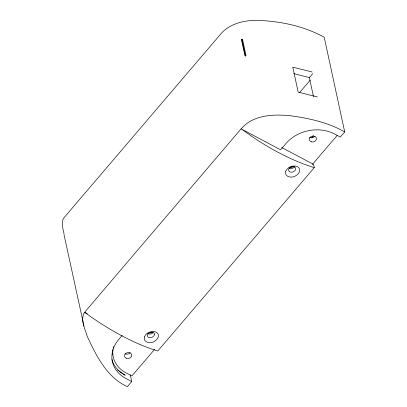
<?xml version="1.0" encoding="UTF-8"?>
<svg xmlns="http://www.w3.org/2000/svg" width="407" height="407" viewBox="0 0 407 407"><rect width="100%" height="100%" fill="white"/><g stroke="black" fill="none" stroke-linecap="round" stroke-linejoin="round"><path stroke-width="0.61" d="M245.518 56.227L241.982 39.866L242.521 39.235L246.057 55.596L244.953 55.932L241.417 39.565L242.521 39.235M313.466 96.561L309.366 77.6L312.754 73.631M299.659 92.501L310.256 80.087M122.186 335.465L118.696 339.56A34.926 27.966 -12.2 0 0 125.87 378.459L131.731 381.557L127.381 386.65C106.893 377.513 96.291 355.723 87.266 336.467C85.236 329.075 79.843 319.739 84.59 312.296L241.117 128.856C253.23 114.693 273.677 114.006 290.837 115.791C309.427 118.432 328.291 122.426 344.704 131.96L340.359 137.052L334.503 133.959A34.926 27.966 -12.2 0 0 286.035 143.447L280.601 149.817L241.117 128.856L256.064 139.28A147.288 60.846 40.5 0 0 314.28 167.618L157.809 350.992A147.288 60.846 40.5 0 1 84.59 312.296L87.378 313.766M311.874 137.541L313.456 135.689M154.548 349.415L131.883 375.976L126.028 372.883A33.089 26.496 -12.2 0 1 112.978 349.354M312.378 164.448L337.103 135.47M291.875 166.733L292.511 166.621A3.765 2.661 -23.2 0 1 294.337 166.839M293.768 73.647L309.366 77.6M312.042 71.978L292.775 67.165L298.173 92.135L317.44 96.947M241.417 39.565L241.982 39.866M281.588 147.476L313.583 164.387L314.28 167.618M294.342 166.839L295.589 167.999L295.431 169.897A3.622 2.579 -22.1 0 1 293.681 171.571A3.678 2.61 -22.3 0 1 292.094 172.115A3.785 2.651 -22.1 0 1 289.993 171.932L289.107 171.342L288.583 170.075A3.678 2.579 -23 0 1 289.006 168.681A3.607 2.528 -23 0 1 290.186 167.486M117.582 369.983L125.173 375.234A34.926 27.966 -12.2 0 1 111.95 359.523M64.011 234.661L83.979 326.058M344.704 131.96L324.226 37.251C303.388 25.753 279.344 20.905 255.713 20.35C242.913 20.513 229.222 24.008 220.64 34.142L64.118 217.587C60.47 222.319 63.126 228.815 64.072 233.984M130.255 374.735L131.731 381.557M152.106 332.188A3.678 2.946 -12.2 0 1 149.42 333.012M130.103 352.747A3.678 2.946 -12.2 0 1 125.005 353.744M113.171 348.194A33.089 26.496 -12.2 0 1 113.584 346.443M293.366 166.641A3.678 2.946 -12.2 0 1 289.759 167.348M314.83 136.259A3.678 2.946 -12.2 0 1 309.727 137.261M112.79 354.456A33.089 26.496 -12.2 0 1 112.449 353.235M153.001 332.656A3.678 2.946 -12.2 0 1 147.899 333.659M290.206 167.46A3.678 2.579 -23 0 1 291.911 166.702M294.261 167.109A3.678 2.946 -12.2 0 1 289.158 168.111M154.467 334.127L154.172 335.444A3.622 2.579 -22.1 0 1 152.422 337.118A3.678 2.61 -22.3 0 1 150.834 337.662A3.785 2.651 -22.1 0 1 148.733 337.479L147.848 336.894L147.324 335.622A3.678 2.579 -23 0 1 147.746 334.228A3.607 2.528 -23 0 1 148.921 333.033A3.648 2.559 -23 0 1 150.615 332.28L151.251 332.168A3.765 2.661 -23.2 0 1 153.078 332.387L154.039 333.063L154.467 334.127M144.465 336.915C142.867 342.811 151.302 344.124 154.828 341.076A7.27 4.925 -24.8 0 0 157.707 338.217C158.883 336.411 158.649 333.73 156.705 332.544A7.387 5.062 -19.6 0 0 153.276 331.532C149.674 331.466 145.752 333.389 144.465 336.915M285.724 171.367C284.127 177.259 292.562 178.571 296.087 175.529A7.27 4.925 -24.8 0 0 298.967 172.67C300.142 170.859 299.908 168.183 297.965 166.997A7.387 5.052 -19.5 0 0 294.531 165.995C290.929 165.898 287.006 167.852 285.724 171.367M126.765 358.363A3.678 2.946 -12.2 0 0 131.715 354.797A3.678 2.946 -12.2 0 0 125.839 353.347A3.678 2.946 -12.2 0 0 126.765 358.363M311.492 141.88A3.678 2.946 -12.2 0 0 316.437 138.309A3.678 2.946 -12.2 0 0 310.566 136.864A3.678 2.946 -12.2 0 0 311.492 141.88"/></g></svg>
